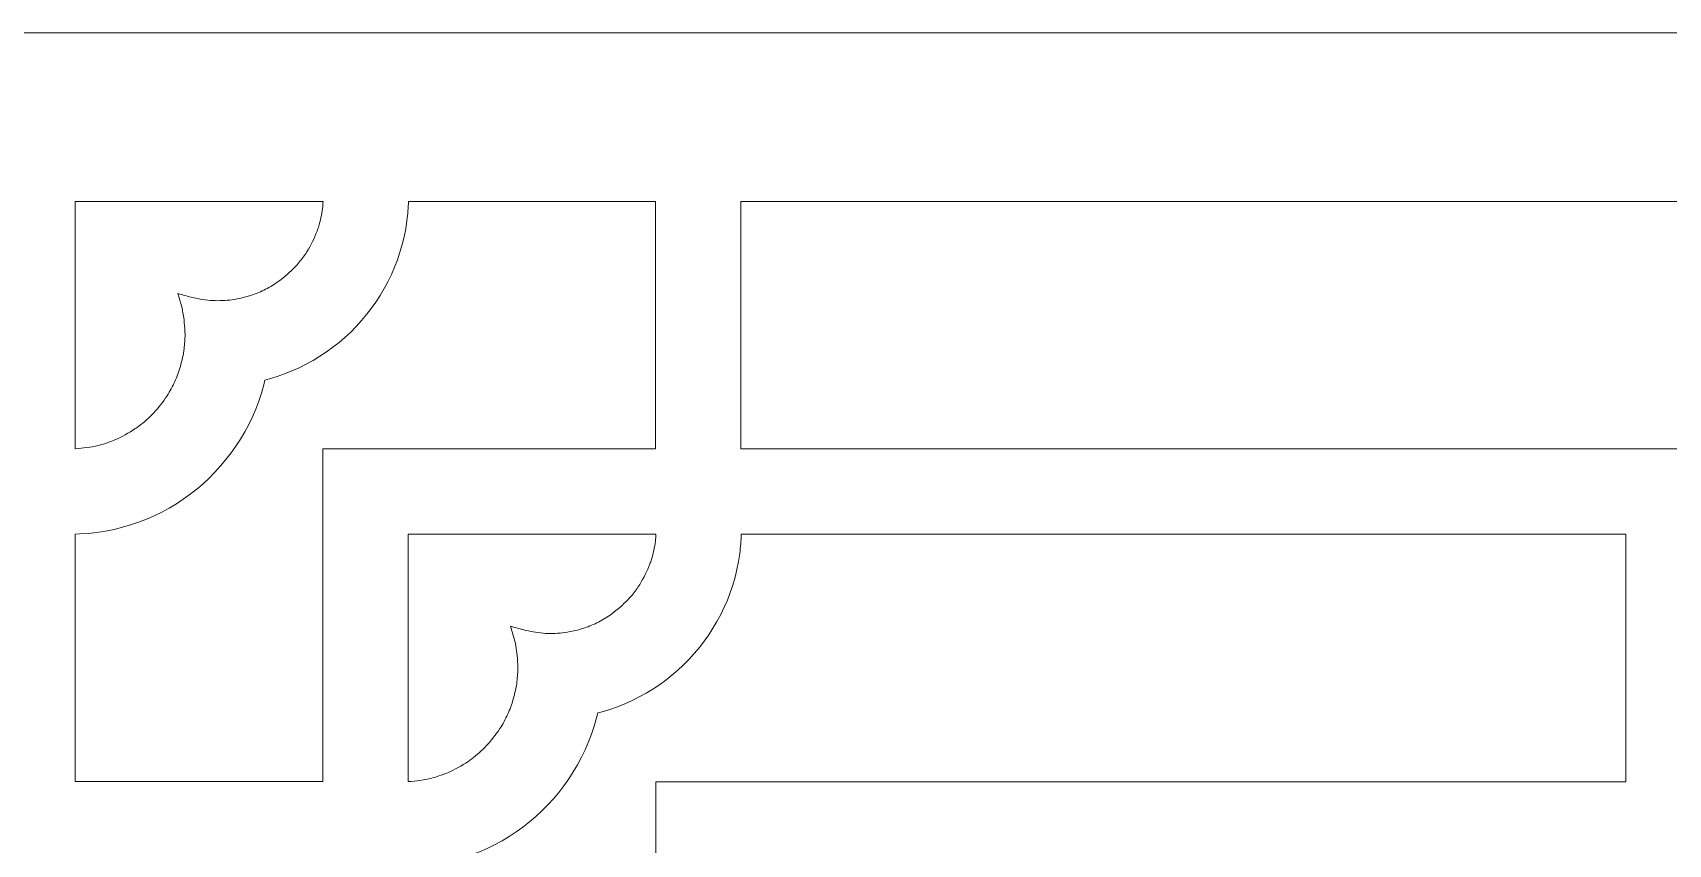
# Model space of a CAD drawing. Header units: centimetres. Extents: x -26.5 to 18, y -3.7 to 6.
# Drawn here: x -11.33 to -4.25, y 2.52 to 6.04 of the extents above; entities that cross this region are included whole.
import ezdxf

# ---------------------------------------------------------------- set-up
doc = ezdxf.new("R2010")
doc.units = ezdxf.units.CM
doc.header["$MEASUREMENT"] = 0
doc.layers.add('layer 1', color=7, linetype='Continuous')

msp = doc.modelspace()

# ---------------------------------------------------------------- linework, layer by layer
at = {"layer": 'layer 1', "color": 242, "lineweight": 9}
for points, knots in [([(-26.53457, -3.70309), (-26.53457, -3.70309), (-26.53457, 6.03856), (-26.53457, 6.03856), (-26.53457, 6.03856), (-26.53457, 6.03856), (18.03348, 6.03856), (18.03348, 6.03856), (18.03348, 6.03856), (18.03348, 6.03856), (18.03348, -3.70309), (18.03348, -3.70309), (18.03348, -3.70309), (18.03348, -3.70309), (-26.53457, -3.70309), (-26.53457, -3.70309)], [0, 0, 0, 0, 0.2, 0.2, 0.2, 0.2, 0.4, 0.4, 0.4, 0.4, 0.6, 0.6, 0.6, 0.6, 1, 1, 1, 1]), ([(-11.02972, 4.25614), (-11.01233, 4.26162), (-10.99523, 4.26767), (-10.97826, 4.2743), (-10.97826, 4.2743), (-10.94744, 4.2884), (-10.91809, 4.3046), (-10.8899, 4.32342), (-10.8899, 4.32342), (-10.88471, 4.32691), (-10.87956, 4.33046), (-10.87445, 4.33407), (-10.87445, 4.33407), (-10.85182, 4.35201), (-10.82947, 4.37083), (-10.80991, 4.39211), (-10.80991, 4.39211), (-10.7888, 4.41544), (-10.7696, 4.43992), (-10.75212, 4.46607), (-10.75212, 4.46607), (-10.73931, 4.48536), (-10.72874, 4.50649), (-10.71876, 4.52738), (-10.71876, 4.52738), (-10.70877, 4.54855), (-10.70126, 4.57084), (-10.69466, 4.5933), (-10.69466, 4.5933), (-10.68744, 4.61835), (-10.68124, 4.644), (-10.67839, 4.66996), (-10.67839, 4.66996), (-10.67618, 4.69044), (-10.67487, 4.71095), (-10.67429, 4.73156), (-10.67429, 4.73156), (-10.67477, 4.74851), (-10.67582, 4.76539), (-10.67756, 4.78228), (-10.67756, 4.78228), (-10.68056, 4.80994), (-10.68484, 4.83845), (-10.69283, 4.86517), (-10.69283, 4.86517), (-10.69283, 4.86517), (-10.70595, 4.90876), (-10.70595, 4.90876), (-10.70595, 4.90876), (-10.68391, 4.9027), (-10.66191, 4.89625), (-10.63968, 4.89097), (-10.63968, 4.89097), (-10.61167, 4.88449), (-10.58356, 4.88033), (-10.55493, 4.87804), (-10.55493, 4.87804), (-10.52699, 4.87744), (-10.49853, 4.87765), (-10.47085, 4.88175), (-10.47085, 4.88175), (-10.44168, 4.88627), (-10.4133, 4.89286), (-10.38518, 4.90179), (-10.38518, 4.90179), (-10.36482, 4.90836), (-10.34506, 4.91756), (-10.32586, 4.92693), (-10.32586, 4.92693), (-10.30557, 4.93694), (-10.28658, 4.94941), (-10.26816, 4.96252), (-10.26816, 4.96252), (-10.24298, 4.98085), (-10.22007, 5.00097), (-10.19846, 5.0234), (-10.19846, 5.0234), (-10.19208, 5.03014), (-10.18584, 5.037), (-10.17973, 5.04398), (-10.17973, 5.04398), (-10.16835, 5.05918), (-10.15652, 5.07385), (-10.14655, 5.08998), (-10.14655, 5.08998), (-10.12921, 5.11845), (-10.1147, 5.14784), (-10.10275, 5.17897), (-10.10275, 5.17897), (-10.1003, 5.18547), (-10.09796, 5.192), (-10.09569, 5.19857), (-10.09569, 5.19857), (-10.08851, 5.22411), (-10.08193, 5.25039), (-10.07904, 5.2768), (-10.07904, 5.2768), (-10.07798, 5.28714), (-10.07707, 5.29753), (-10.07658, 5.30794), (-10.07658, 5.30794), (-10.07658, 5.30794), (-11.14971, 5.30794), (-11.14971, 5.30794), (-11.14971, 5.30794), (-11.14971, 5.30794), (-11.14971, 4.23626), (-11.14971, 4.23626), (-11.14971, 4.23626), (-11.11608, 4.23821), (-11.08313, 4.24293), (-11.05029, 4.25024), (-11.05029, 4.25024), (-11.04335, 4.25181), (-11.03652, 4.25405), (-11.02972, 4.25614)], [0, 0, 0, 0, 0.0333333, 0.0333333, 0.0333333, 0.0333333, 0.0666667, 0.0666667, 0.0666667, 0.0666667, 0.1, 0.1, 0.1, 0.1, 0.1333333, 0.1333333, 0.1333333, 0.1333333, 0.1666667, 0.1666667, 0.1666667, 0.1666667, 0.2, 0.2, 0.2, 0.2, 0.2333333, 0.2333333, 0.2333333, 0.2333333, 0.2666667, 0.2666667, 0.2666667, 0.2666667, 0.3, 0.3, 0.3, 0.3, 0.3333333, 0.3333333, 0.3333333, 0.3333333, 0.3666667, 0.3666667, 0.3666667, 0.3666667, 0.4, 0.4, 0.4, 0.4, 0.4333333, 0.4333333, 0.4333333, 0.4333333, 0.4666667, 0.4666667, 0.4666667, 0.4666667, 0.5, 0.5, 0.5, 0.5, 0.5333333, 0.5333333, 0.5333333, 0.5333333, 0.5666667, 0.5666667, 0.5666667, 0.5666667, 0.6, 0.6, 0.6, 0.6, 0.6333333, 0.6333333, 0.6333333, 0.6333333, 0.6666667, 0.6666667, 0.6666667, 0.6666667, 0.7, 0.7, 0.7, 0.7, 0.7333333, 0.7333333, 0.7333333, 0.7333333, 0.7666667, 0.7666667, 0.7666667, 0.7666667, 0.8, 0.8, 0.8, 0.8, 0.8333333, 0.8333333, 0.8333333, 0.8333333, 0.8666667, 0.8666667, 0.8666667, 0.8666667, 0.9, 0.9, 0.9, 0.9, 0.9333333, 0.9333333, 0.9333333, 0.9333333, 1, 1, 1, 1]), ([(-9.78096, 4.99093), (-9.78096, 4.99093), (-9.79592, 4.96007), (-9.79592, 4.96007), (-9.79592, 4.96007), (-9.79592, 4.96007), (-9.8121, 4.92993), (-9.8121, 4.92993), (-9.8121, 4.92993), (-9.8121, 4.92993), (-9.82948, 4.90055), (-9.82948, 4.90055), (-9.82948, 4.90055), (-9.82948, 4.90055), (-9.84802, 4.87197), (-9.84802, 4.87197), (-9.84802, 4.87197), (-9.84802, 4.87197), (-9.86769, 4.84421), (-9.86769, 4.84421), (-9.86769, 4.84421), (-9.86769, 4.84421), (-9.88845, 4.8173), (-9.88845, 4.8173), (-9.88845, 4.8173), (-9.88845, 4.8173), (-9.91028, 4.79129), (-9.91028, 4.79129), (-9.91028, 4.79129), (-9.91028, 4.79129), (-9.93314, 4.7662), (-9.93314, 4.7662), (-9.93314, 4.7662), (-9.93314, 4.7662), (-9.957, 4.74207), (-9.957, 4.74207), (-9.957, 4.74207), (-9.957, 4.74207), (-9.98182, 4.71892), (-9.98182, 4.71892), (-9.98182, 4.71892), (-9.98182, 4.71892), (-10.00757, 4.6968), (-10.00757, 4.6968), (-10.00757, 4.6968), (-10.00757, 4.6968), (-10.03422, 4.67573), (-10.03422, 4.67573), (-10.03422, 4.67573), (-10.03422, 4.67573), (-10.06174, 4.65574), (-10.06174, 4.65574), (-10.06174, 4.65574), (-10.06174, 4.65574), (-10.09009, 4.63687), (-10.09009, 4.63687), (-10.09009, 4.63687), (-10.09009, 4.63687), (-10.11925, 4.61916), (-10.11925, 4.61916), (-10.11925, 4.61916), (-10.11925, 4.61916), (-10.14918, 4.60263), (-10.14918, 4.60263), (-10.14918, 4.60263), (-10.14918, 4.60263), (-10.17984, 4.58732), (-10.17984, 4.58732), (-10.17984, 4.58732), (-10.17984, 4.58732), (-10.2112, 4.57325), (-10.2112, 4.57325), (-10.2112, 4.57325), (-10.2112, 4.57325), (-10.24323, 4.56048), (-10.24323, 4.56048), (-10.24323, 4.56048), (-10.24323, 4.56048), (-10.2759, 4.54902), (-10.2759, 4.54902), (-10.2759, 4.54902), (-10.2759, 4.54902), (-10.30917, 4.53892), (-10.30917, 4.53892), (-10.30917, 4.53892), (-10.30917, 4.53892), (-10.32836, 4.53397), (-10.32836, 4.53397), (-10.32836, 4.53397), (-10.32836, 4.53397), (-10.33351, 4.51249), (-10.33351, 4.51249), (-10.33351, 4.51249), (-10.33351, 4.51249), (-10.34369, 4.47688), (-10.34369, 4.47688), (-10.34369, 4.47688), (-10.34369, 4.47688), (-10.35534, 4.44191), (-10.35534, 4.44191), (-10.35534, 4.44191), (-10.35534, 4.44191), (-10.36842, 4.4076), (-10.36842, 4.4076), (-10.36842, 4.4076), (-10.36842, 4.4076), (-10.3829, 4.37401), (-10.3829, 4.37401), (-10.3829, 4.37401), (-10.3829, 4.37401), (-10.39873, 4.34116), (-10.39873, 4.34116), (-10.39873, 4.34116), (-10.39873, 4.34116), (-10.4159, 4.3091), (-10.4159, 4.3091), (-10.4159, 4.3091), (-10.4159, 4.3091), (-10.43435, 4.27785), (-10.43435, 4.27785), (-10.43435, 4.27785), (-10.43435, 4.27785), (-10.45406, 4.24746), (-10.45406, 4.24746), (-10.45406, 4.24746), (-10.45406, 4.24746), (-10.47499, 4.21795), (-10.47499, 4.21795), (-10.47499, 4.21795), (-10.47499, 4.21795), (-10.49709, 4.18938), (-10.49709, 4.18938), (-10.49709, 4.18938), (-10.49709, 4.18938), (-10.52033, 4.16175), (-10.52033, 4.16175), (-10.52033, 4.16175), (-10.52033, 4.16175), (-10.54469, 4.13513), (-10.54469, 4.13513), (-10.54469, 4.13513), (-10.54469, 4.13513), (-10.57012, 4.10954), (-10.57012, 4.10954), (-10.57012, 4.10954), (-10.57012, 4.10954), (-10.59658, 4.08502), (-10.59658, 4.08502), (-10.59658, 4.08502), (-10.59658, 4.08502), (-10.62404, 4.06159), (-10.62404, 4.06159), (-10.62404, 4.06159), (-10.62404, 4.06159), (-10.65249, 4.03932), (-10.65249, 4.03932), (-10.65249, 4.03932), (-10.65249, 4.03932), (-10.68185, 4.01821), (-10.68185, 4.01821), (-10.68185, 4.01821), (-10.68185, 4.01821), (-10.71211, 3.99832), (-10.71211, 3.99832), (-10.71211, 3.99832), (-10.71211, 3.99832), (-10.74322, 3.97967), (-10.74322, 3.97967), (-10.74322, 3.97967), (-10.74322, 3.97967), (-10.77517, 3.96231), (-10.77517, 3.96231), (-10.77517, 3.96231), (-10.77517, 3.96231), (-10.80789, 3.94627), (-10.80789, 3.94627), (-10.80789, 3.94627), (-10.80789, 3.94627), (-10.84137, 3.93158), (-10.84137, 3.93158), (-10.84137, 3.93158), (-10.84137, 3.93158), (-10.87557, 3.91827), (-10.87557, 3.91827), (-10.87557, 3.91827), (-10.87557, 3.91827), (-10.91044, 3.90641), (-10.91044, 3.90641), (-10.91044, 3.90641), (-10.91044, 3.90641), (-10.94596, 3.89601), (-10.94596, 3.89601), (-10.94596, 3.89601), (-10.94596, 3.89601), (-10.98208, 3.8871), (-10.98208, 3.8871), (-10.98208, 3.8871), (-10.98208, 3.8871), (-11.01877, 3.87974), (-11.01877, 3.87974), (-11.01877, 3.87974), (-11.01877, 3.87974), (-11.05599, 3.87395), (-11.05599, 3.87395), (-11.05599, 3.87395), (-11.05599, 3.87395), (-11.0937, 3.86977), (-11.0937, 3.86977), (-11.0937, 3.86977), (-11.0937, 3.86977), (-11.13187, 3.86723), (-11.13187, 3.86723), (-11.13187, 3.86723), (-11.13187, 3.86723), (-11.14971, 3.86684), (-11.14971, 3.86684), (-11.14971, 3.86684), (-11.14971, 3.86684), (-11.14971, 2.7944), (-11.14971, 2.7944), (-11.14971, 2.7944), (-11.14971, 2.7944), (-10.07707, 2.7944), (-10.07707, 2.7944), (-10.07707, 2.7944), (-10.07707, 2.7944), (-10.07707, 4.23529), (-10.07707, 4.23529), (-10.07707, 4.23529), (-10.07707, 4.23529), (-8.63674, 4.23529), (-8.63674, 4.23529), (-8.63674, 4.23529), (-8.63674, 4.23529), (-8.63674, 5.30794), (-8.63674, 5.30794), (-8.63674, 5.30794), (-8.63674, 5.30794), (-9.7068, 5.30794), (-9.7068, 5.30794), (-9.7068, 5.30794), (-9.70746, 5.27993), (-9.71035, 5.25234), (-9.71344, 5.22453), (-9.71344, 5.22453), (-9.71344, 5.22453), (-9.71887, 5.18951), (-9.71887, 5.18951), (-9.71887, 5.18951), (-9.71887, 5.18951), (-9.72576, 5.15499), (-9.72576, 5.15499), (-9.72576, 5.15499), (-9.72576, 5.15499), (-9.73407, 5.12099), (-9.73407, 5.12099), (-9.73407, 5.12099), (-9.73407, 5.12099), (-9.74378, 5.08755), (-9.74378, 5.08755), (-9.74378, 5.08755), (-9.74378, 5.08755), (-9.75486, 5.0547), (-9.75486, 5.0547), (-9.75486, 5.0547), (-9.75486, 5.0547), (-9.76726, 5.02249), (-9.76726, 5.02249), (-9.76726, 5.02249), (-9.76726, 5.02249), (-9.78096, 4.99093), (-9.78096, 4.99093)], [0, 0, 0, 0, 0.0144928, 0.0144928, 0.0144928, 0.0144928, 0.0289855, 0.0289855, 0.0289855, 0.0289855, 0.0434783, 0.0434783, 0.0434783, 0.0434783, 0.057971, 0.057971, 0.057971, 0.057971, 0.0724638, 0.0724638, 0.0724638, 0.0724638, 0.0869565, 0.0869565, 0.0869565, 0.0869565, 0.1014493, 0.1014493, 0.1014493, 0.1014493, 0.115942, 0.115942, 0.115942, 0.115942, 0.1304348, 0.1304348, 0.1304348, 0.1304348, 0.1449275, 0.1449275, 0.1449275, 0.1449275, 0.1594203, 0.1594203, 0.1594203, 0.1594203, 0.173913, 0.173913, 0.173913, 0.173913, 0.1884058, 0.1884058, 0.1884058, 0.1884058, 0.2028986, 0.2028986, 0.2028986, 0.2028986, 0.2173913, 0.2173913, 0.2173913, 0.2173913, 0.2318841, 0.2318841, 0.2318841, 0.2318841, 0.2463768, 0.2463768, 0.2463768, 0.2463768, 0.2608696, 0.2608696, 0.2608696, 0.2608696, 0.2753623, 0.2753623, 0.2753623, 0.2753623, 0.2898551, 0.2898551, 0.2898551, 0.2898551, 0.3043478, 0.3043478, 0.3043478, 0.3043478, 0.3188406, 0.3188406, 0.3188406, 0.3188406, 0.3333333, 0.3333333, 0.3333333, 0.3333333, 0.3478261, 0.3478261, 0.3478261, 0.3478261, 0.3623188, 0.3623188, 0.3623188, 0.3623188, 0.3768116, 0.3768116, 0.3768116, 0.3768116, 0.3913043, 0.3913043, 0.3913043, 0.3913043, 0.4057971, 0.4057971, 0.4057971, 0.4057971, 0.4202899, 0.4202899, 0.4202899, 0.4202899, 0.4347826, 0.4347826, 0.4347826, 0.4347826, 0.4492754, 0.4492754, 0.4492754, 0.4492754, 0.4637681, 0.4637681, 0.4637681, 0.4637681, 0.4782609, 0.4782609, 0.4782609, 0.4782609, 0.4927536, 0.4927536, 0.4927536, 0.4927536, 0.5072464, 0.5072464, 0.5072464, 0.5072464, 0.5217391, 0.5217391, 0.5217391, 0.5217391, 0.5362319, 0.5362319, 0.5362319, 0.5362319, 0.5507246, 0.5507246, 0.5507246, 0.5507246, 0.5652174, 0.5652174, 0.5652174, 0.5652174, 0.5797101, 0.5797101, 0.5797101, 0.5797101, 0.5942029, 0.5942029, 0.5942029, 0.5942029, 0.6086957, 0.6086957, 0.6086957, 0.6086957, 0.6231884, 0.6231884, 0.6231884, 0.6231884, 0.6376812, 0.6376812, 0.6376812, 0.6376812, 0.6521739, 0.6521739, 0.6521739, 0.6521739, 0.6666667, 0.6666667, 0.6666667, 0.6666667, 0.6811594, 0.6811594, 0.6811594, 0.6811594, 0.6956522, 0.6956522, 0.6956522, 0.6956522, 0.7101449, 0.7101449, 0.7101449, 0.7101449, 0.7246377, 0.7246377, 0.7246377, 0.7246377, 0.7391304, 0.7391304, 0.7391304, 0.7391304, 0.7536232, 0.7536232, 0.7536232, 0.7536232, 0.7681159, 0.7681159, 0.7681159, 0.7681159, 0.7826087, 0.7826087, 0.7826087, 0.7826087, 0.7971014, 0.7971014, 0.7971014, 0.7971014, 0.8115942, 0.8115942, 0.8115942, 0.8115942, 0.826087, 0.826087, 0.826087, 0.826087, 0.8405797, 0.8405797, 0.8405797, 0.8405797, 0.8550725, 0.8550725, 0.8550725, 0.8550725, 0.8695652, 0.8695652, 0.8695652, 0.8695652, 0.884058, 0.884058, 0.884058, 0.884058, 0.8985507, 0.8985507, 0.8985507, 0.8985507, 0.9130435, 0.9130435, 0.9130435, 0.9130435, 0.9275362, 0.9275362, 0.9275362, 0.9275362, 0.942029, 0.942029, 0.942029, 0.942029, 0.9565217, 0.9565217, 0.9565217, 0.9565217, 0.9710145, 0.9710145, 0.9710145, 0.9710145, 1, 1, 1, 1]), ([(-0.23503, 5.30794), (-0.23503, 5.30794), (-8.26783, 5.30794), (-8.26783, 5.30794), (-8.26783, 5.30794), (-8.26783, 5.30794), (-8.26783, 4.23529), (-8.26783, 4.23529), (-8.26783, 4.23529), (-8.26783, 4.23529), (-0.23503, 4.23529), (-0.23503, 4.23529), (-0.23503, 4.23529), (-0.23503, 4.23529), (-0.23503, 5.30794), (-0.23503, 5.30794)], [0, 0, 0, 0, 0.2, 0.2, 0.2, 0.2, 0.4, 0.4, 0.4, 0.4, 0.6, 0.6, 0.6, 0.6, 1, 1, 1, 1]), ([(-9.57509, 2.8188), (-9.56217, 2.82314), (-9.54938, 2.82779), (-9.53671, 2.83275), (-9.53671, 2.83275), (-9.50588, 2.84684), (-9.47654, 2.86305), (-9.44834, 2.88186), (-9.44834, 2.88186), (-9.44315, 2.88535), (-9.438, 2.88891), (-9.4329, 2.89251), (-9.4329, 2.89251), (-9.41027, 2.91046), (-9.38792, 2.92928), (-9.36836, 2.95056), (-9.36836, 2.95056), (-9.34725, 2.97388), (-9.32805, 2.99836), (-9.31057, 3.02452), (-9.31057, 3.02452), (-9.29776, 3.0438), (-9.28718, 3.06494), (-9.27721, 3.08583), (-9.27721, 3.08583), (-9.26722, 3.107), (-9.2597, 3.12929), (-9.2531, 3.15175), (-9.2531, 3.15175), (-9.24589, 3.1768), (-9.23967, 3.20245), (-9.23684, 3.2284), (-9.23684, 3.2284), (-9.23462, 3.24888), (-9.23332, 3.2694), (-9.23274, 3.29001), (-9.23274, 3.29001), (-9.23322, 3.30696), (-9.23427, 3.32383), (-9.236, 3.34073), (-9.236, 3.34073), (-9.23901, 3.36839), (-9.24329, 3.3969), (-9.25128, 3.42361), (-9.25128, 3.42361), (-9.25128, 3.42361), (-9.2644, 3.46721), (-9.2644, 3.46721), (-9.2644, 3.46721), (-9.24236, 3.46115), (-9.22036, 3.4547), (-9.19813, 3.44942), (-9.19813, 3.44942), (-9.17012, 3.44294), (-9.14201, 3.43878), (-9.11338, 3.43649), (-9.11338, 3.43649), (-9.08543, 3.43588), (-9.05697, 3.4361), (-9.0293, 3.44019), (-9.0293, 3.44019), (-9.00013, 3.44473), (-8.97176, 3.4513), (-8.94362, 3.46024), (-8.94362, 3.46024), (-8.92327, 3.46681), (-8.90351, 3.476), (-8.88432, 3.48538), (-8.88432, 3.48538), (-8.86402, 3.49539), (-8.84503, 3.50786), (-8.82661, 3.52097), (-8.82661, 3.52097), (-8.80143, 3.53929), (-8.77851, 3.55942), (-8.75691, 3.58184), (-8.75691, 3.58184), (-8.75053, 3.58859), (-8.74429, 3.59544), (-8.73817, 3.60243), (-8.73817, 3.60243), (-8.7268, 3.61763), (-8.71496, 3.63229), (-8.70499, 3.64843), (-8.70499, 3.64843), (-8.68765, 3.6769), (-8.67315, 3.70629), (-8.6612, 3.73742), (-8.6612, 3.73742), (-8.65875, 3.74392), (-8.6564, 3.75044), (-8.65414, 3.75702), (-8.65414, 3.75702), (-8.64697, 3.78257), (-8.64038, 3.80883), (-8.63749, 3.83525), (-8.63749, 3.83525), (-8.63643, 3.84559), (-8.63552, 3.85597), (-8.63503, 3.86639), (-8.63503, 3.86639), (-8.63503, 3.86639), (-9.70815, 3.86639), (-9.70815, 3.86639), (-9.70815, 3.86639), (-9.70815, 3.86639), (-9.70815, 2.79471), (-9.70815, 2.79471), (-9.70815, 2.79471), (-9.67334, 2.79673), (-9.63935, 2.80175), (-9.60537, 2.80946), (-9.60537, 2.80946), (-9.5952, 2.81239), (-9.58512, 2.81551), (-9.57509, 2.8188)], [0, 0, 0, 0, 0.0333333, 0.0333333, 0.0333333, 0.0333333, 0.0666667, 0.0666667, 0.0666667, 0.0666667, 0.1, 0.1, 0.1, 0.1, 0.1333333, 0.1333333, 0.1333333, 0.1333333, 0.1666667, 0.1666667, 0.1666667, 0.1666667, 0.2, 0.2, 0.2, 0.2, 0.2333333, 0.2333333, 0.2333333, 0.2333333, 0.2666667, 0.2666667, 0.2666667, 0.2666667, 0.3, 0.3, 0.3, 0.3, 0.3333333, 0.3333333, 0.3333333, 0.3333333, 0.3666667, 0.3666667, 0.3666667, 0.3666667, 0.4, 0.4, 0.4, 0.4, 0.4333333, 0.4333333, 0.4333333, 0.4333333, 0.4666667, 0.4666667, 0.4666667, 0.4666667, 0.5, 0.5, 0.5, 0.5, 0.5333333, 0.5333333, 0.5333333, 0.5333333, 0.5666667, 0.5666667, 0.5666667, 0.5666667, 0.6, 0.6, 0.6, 0.6, 0.6333333, 0.6333333, 0.6333333, 0.6333333, 0.6666667, 0.6666667, 0.6666667, 0.6666667, 0.7, 0.7, 0.7, 0.7, 0.7333333, 0.7333333, 0.7333333, 0.7333333, 0.7666667, 0.7666667, 0.7666667, 0.7666667, 0.8, 0.8, 0.8, 0.8, 0.8333333, 0.8333333, 0.8333333, 0.8333333, 0.8666667, 0.8666667, 0.8666667, 0.8666667, 0.9, 0.9, 0.9, 0.9, 0.9333333, 0.9333333, 0.9333333, 0.9333333, 1, 1, 1, 1]), ([(-8.31331, 3.61315), (-8.31331, 3.61315), (-8.32571, 3.58093), (-8.32571, 3.58093), (-8.32571, 3.58093), (-8.32571, 3.58093), (-8.33941, 3.54938), (-8.33941, 3.54938), (-8.33941, 3.54938), (-8.33941, 3.54938), (-8.35436, 3.51852), (-8.35436, 3.51852), (-8.35436, 3.51852), (-8.35436, 3.51852), (-8.37055, 3.48837), (-8.37055, 3.48837), (-8.37055, 3.48837), (-8.37055, 3.48837), (-8.38793, 3.459), (-8.38793, 3.459), (-8.38793, 3.459), (-8.38793, 3.459), (-8.40647, 3.43041), (-8.40647, 3.43041), (-8.40647, 3.43041), (-8.40647, 3.43041), (-8.42614, 3.40265), (-8.42614, 3.40265), (-8.42614, 3.40265), (-8.42614, 3.40265), (-8.4469, 3.37575), (-8.4469, 3.37575), (-8.4469, 3.37575), (-8.4469, 3.37575), (-8.46873, 3.34974), (-8.46873, 3.34974), (-8.46873, 3.34974), (-8.46873, 3.34974), (-8.49159, 3.32465), (-8.49159, 3.32465), (-8.49159, 3.32465), (-8.49159, 3.32465), (-8.51545, 3.30052), (-8.51545, 3.30052), (-8.51545, 3.30052), (-8.51545, 3.30052), (-8.54026, 3.27737), (-8.54026, 3.27737), (-8.54026, 3.27737), (-8.54026, 3.27737), (-8.56602, 3.25525), (-8.56602, 3.25525), (-8.56602, 3.25525), (-8.56602, 3.25525), (-8.59267, 3.23417), (-8.59267, 3.23417), (-8.59267, 3.23417), (-8.59267, 3.23417), (-8.62019, 3.21419), (-8.62019, 3.21419), (-8.62019, 3.21419), (-8.62019, 3.21419), (-8.64854, 3.19532), (-8.64854, 3.19532), (-8.64854, 3.19532), (-8.64854, 3.19532), (-8.6777, 3.17761), (-8.6777, 3.17761), (-8.6777, 3.17761), (-8.6777, 3.17761), (-8.70762, 3.16108), (-8.70762, 3.16108), (-8.70762, 3.16108), (-8.70762, 3.16108), (-8.73828, 3.14577), (-8.73828, 3.14577), (-8.73828, 3.14577), (-8.73828, 3.14577), (-8.76965, 3.1317), (-8.76965, 3.1317), (-8.76965, 3.1317), (-8.76965, 3.1317), (-8.80168, 3.11893), (-8.80168, 3.11893), (-8.80168, 3.11893), (-8.80168, 3.11893), (-8.83435, 3.10747), (-8.83435, 3.10747), (-8.83435, 3.10747), (-8.83435, 3.10747), (-8.86763, 3.09737), (-8.86763, 3.09737), (-8.86763, 3.09737), (-8.86763, 3.09737), (-8.88681, 3.09242), (-8.88681, 3.09242), (-8.88681, 3.09242), (-8.88681, 3.09242), (-8.89196, 3.07094), (-8.89196, 3.07094), (-8.89196, 3.07094), (-8.89196, 3.07094), (-8.90214, 3.03533), (-8.90214, 3.03533), (-8.90214, 3.03533), (-8.90214, 3.03533), (-8.91379, 3.00035), (-8.91379, 3.00035), (-8.91379, 3.00035), (-8.91379, 3.00035), (-8.92687, 2.96605), (-8.92687, 2.96605), (-8.92687, 2.96605), (-8.92687, 2.96605), (-8.94135, 2.93246), (-8.94135, 2.93246), (-8.94135, 2.93246), (-8.94135, 2.93246), (-8.95719, 2.89961), (-8.95719, 2.89961), (-8.95719, 2.89961), (-8.95719, 2.89961), (-8.97435, 2.86755), (-8.97435, 2.86755), (-8.97435, 2.86755), (-8.97435, 2.86755), (-8.9928, 2.8363), (-8.9928, 2.8363), (-8.9928, 2.8363), (-8.9928, 2.8363), (-9.01252, 2.80591), (-9.01252, 2.80591), (-9.01252, 2.80591), (-9.01252, 2.80591), (-9.03344, 2.7764), (-9.03344, 2.7764), (-9.03344, 2.7764), (-9.03344, 2.7764), (-9.05554, 2.74782), (-9.05554, 2.74782), (-9.05554, 2.74782), (-9.05554, 2.74782), (-9.07878, 2.7202), (-9.07878, 2.7202), (-9.07878, 2.7202), (-9.07878, 2.7202), (-9.10314, 2.69358), (-9.10314, 2.69358), (-9.10314, 2.69358), (-9.10314, 2.69358), (-9.12856, 2.66799), (-9.12856, 2.66799), (-9.12856, 2.66799), (-9.12856, 2.66799), (-9.15503, 2.64347), (-9.15503, 2.64347), (-9.15503, 2.64347), (-9.15503, 2.64347), (-9.18249, 2.62004), (-9.18249, 2.62004), (-9.18249, 2.62004), (-9.18249, 2.62004), (-9.21094, 2.59777), (-9.21094, 2.59777), (-9.21094, 2.59777), (-9.21094, 2.59777), (-9.2403, 2.57666), (-9.2403, 2.57666), (-9.2403, 2.57666), (-9.2403, 2.57666), (-9.27056, 2.55677), (-9.27056, 2.55677), (-9.27056, 2.55677), (-9.27056, 2.55677), (-9.30167, 2.53812), (-9.30167, 2.53812), (-9.30167, 2.53812), (-9.30167, 2.53812), (-9.33362, 2.52076), (-9.33362, 2.52076), (-9.33362, 2.52076), (-9.33362, 2.52076), (-9.36634, 2.50471), (-9.36634, 2.50471), (-9.36634, 2.50471), (-9.36634, 2.50471), (-9.39982, 2.49002), (-9.39982, 2.49002), (-9.39982, 2.49002), (-9.39982, 2.49002), (-9.43402, 2.47672), (-9.43402, 2.47672), (-9.43402, 2.47672), (-9.43402, 2.47672), (-9.46889, 2.46486), (-9.46889, 2.46486), (-9.46889, 2.46486), (-9.46889, 2.46486), (-9.50441, 2.45445), (-9.50441, 2.45445), (-9.50441, 2.45445), (-9.50441, 2.45445), (-9.54053, 2.44555), (-9.54053, 2.44555), (-9.54053, 2.44555), (-9.54053, 2.44555), (-9.57722, 2.43818), (-9.57722, 2.43818), (-9.57722, 2.43818), (-9.57722, 2.43818), (-9.61444, 2.4324), (-9.61444, 2.4324), (-9.61444, 2.4324), (-9.61444, 2.4324), (-9.65215, 2.42822), (-9.65215, 2.42822), (-9.65215, 2.42822), (-9.65215, 2.42822), (-9.69032, 2.42568), (-9.69032, 2.42568), (-9.69032, 2.42568), (-9.69032, 2.42568), (-9.70815, 2.42528), (-9.70815, 2.42528), (-9.70815, 2.42528), (-9.70815, 2.42528), (-9.70815, 1.35219), (-9.70815, 1.35219), (-9.70815, 1.35219), (-9.70815, 1.35219), (-8.63551, 1.35219), (-8.63551, 1.35219), (-8.63551, 1.35219), (-8.63551, 1.35219), (-8.63551, 2.79374), (-8.63551, 2.79374), (-8.63551, 2.79374), (-8.63551, 2.79374), (-4.43504, 2.79374), (-4.43504, 2.79374), (-4.43504, 2.79374), (-4.43504, 2.79374), (-4.43504, 3.86639), (-4.43504, 3.86639), (-4.43504, 3.86639), (-4.43504, 3.86639), (-8.26525, 3.86639), (-8.26525, 3.86639), (-8.26525, 3.86639), (-8.26591, 3.83838), (-8.2688, 3.81079), (-8.27188, 3.78298), (-8.27188, 3.78298), (-8.27188, 3.78298), (-8.27731, 3.74796), (-8.27731, 3.74796), (-8.27731, 3.74796), (-8.27731, 3.74796), (-8.28421, 3.71344), (-8.28421, 3.71344), (-8.28421, 3.71344), (-8.28421, 3.71344), (-8.29252, 3.67944), (-8.29252, 3.67944), (-8.29252, 3.67944), (-8.29252, 3.67944), (-8.30223, 3.646), (-8.30223, 3.646), (-8.30223, 3.646), (-8.30223, 3.646), (-8.31331, 3.61315), (-8.31331, 3.61315)], [0, 0, 0, 0, 0.0144928, 0.0144928, 0.0144928, 0.0144928, 0.0289855, 0.0289855, 0.0289855, 0.0289855, 0.0434783, 0.0434783, 0.0434783, 0.0434783, 0.057971, 0.057971, 0.057971, 0.057971, 0.0724638, 0.0724638, 0.0724638, 0.0724638, 0.0869565, 0.0869565, 0.0869565, 0.0869565, 0.1014493, 0.1014493, 0.1014493, 0.1014493, 0.115942, 0.115942, 0.115942, 0.115942, 0.1304348, 0.1304348, 0.1304348, 0.1304348, 0.1449275, 0.1449275, 0.1449275, 0.1449275, 0.1594203, 0.1594203, 0.1594203, 0.1594203, 0.173913, 0.173913, 0.173913, 0.173913, 0.1884058, 0.1884058, 0.1884058, 0.1884058, 0.2028986, 0.2028986, 0.2028986, 0.2028986, 0.2173913, 0.2173913, 0.2173913, 0.2173913, 0.2318841, 0.2318841, 0.2318841, 0.2318841, 0.2463768, 0.2463768, 0.2463768, 0.2463768, 0.2608696, 0.2608696, 0.2608696, 0.2608696, 0.2753623, 0.2753623, 0.2753623, 0.2753623, 0.2898551, 0.2898551, 0.2898551, 0.2898551, 0.3043478, 0.3043478, 0.3043478, 0.3043478, 0.3188406, 0.3188406, 0.3188406, 0.3188406, 0.3333333, 0.3333333, 0.3333333, 0.3333333, 0.3478261, 0.3478261, 0.3478261, 0.3478261, 0.3623188, 0.3623188, 0.3623188, 0.3623188, 0.3768116, 0.3768116, 0.3768116, 0.3768116, 0.3913043, 0.3913043, 0.3913043, 0.3913043, 0.4057971, 0.4057971, 0.4057971, 0.4057971, 0.4202899, 0.4202899, 0.4202899, 0.4202899, 0.4347826, 0.4347826, 0.4347826, 0.4347826, 0.4492754, 0.4492754, 0.4492754, 0.4492754, 0.4637681, 0.4637681, 0.4637681, 0.4637681, 0.4782609, 0.4782609, 0.4782609, 0.4782609, 0.4927536, 0.4927536, 0.4927536, 0.4927536, 0.5072464, 0.5072464, 0.5072464, 0.5072464, 0.5217391, 0.5217391, 0.5217391, 0.5217391, 0.5362319, 0.5362319, 0.5362319, 0.5362319, 0.5507246, 0.5507246, 0.5507246, 0.5507246, 0.5652174, 0.5652174, 0.5652174, 0.5652174, 0.5797101, 0.5797101, 0.5797101, 0.5797101, 0.5942029, 0.5942029, 0.5942029, 0.5942029, 0.6086957, 0.6086957, 0.6086957, 0.6086957, 0.6231884, 0.6231884, 0.6231884, 0.6231884, 0.6376812, 0.6376812, 0.6376812, 0.6376812, 0.6521739, 0.6521739, 0.6521739, 0.6521739, 0.6666667, 0.6666667, 0.6666667, 0.6666667, 0.6811594, 0.6811594, 0.6811594, 0.6811594, 0.6956522, 0.6956522, 0.6956522, 0.6956522, 0.7101449, 0.7101449, 0.7101449, 0.7101449, 0.7246377, 0.7246377, 0.7246377, 0.7246377, 0.7391304, 0.7391304, 0.7391304, 0.7391304, 0.7536232, 0.7536232, 0.7536232, 0.7536232, 0.7681159, 0.7681159, 0.7681159, 0.7681159, 0.7826087, 0.7826087, 0.7826087, 0.7826087, 0.7971014, 0.7971014, 0.7971014, 0.7971014, 0.8115942, 0.8115942, 0.8115942, 0.8115942, 0.826087, 0.826087, 0.826087, 0.826087, 0.8405797, 0.8405797, 0.8405797, 0.8405797, 0.8550725, 0.8550725, 0.8550725, 0.8550725, 0.8695652, 0.8695652, 0.8695652, 0.8695652, 0.884058, 0.884058, 0.884058, 0.884058, 0.8985507, 0.8985507, 0.8985507, 0.8985507, 0.9130435, 0.9130435, 0.9130435, 0.9130435, 0.9275362, 0.9275362, 0.9275362, 0.9275362, 0.942029, 0.942029, 0.942029, 0.942029, 0.9565217, 0.9565217, 0.9565217, 0.9565217, 0.9710145, 0.9710145, 0.9710145, 0.9710145, 1, 1, 1, 1])]:
    msp.add_open_spline(points, degree=3, knots=knots, dxfattribs=at)

doc.saveas('drawing.dxf')
